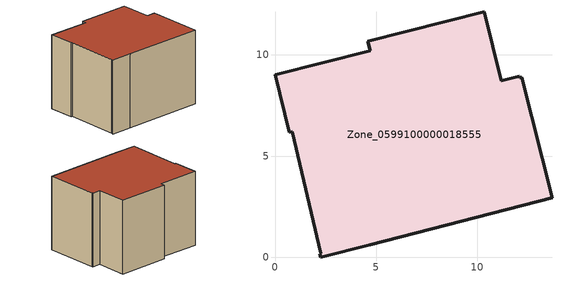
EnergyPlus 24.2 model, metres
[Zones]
Zone_0599100000018555
 floor ground (C_G): 2.27,0 2.22,0.18 2.27,0.19 0.86,6.21 0.72,6.17 0,9.02 4.7,10.2 4.58,10.69 10.34,12.14 11.2,8.73 12.08,8.96 12.1,8.88 12.21,8.9 13.7,2.94 4.7,0.61 z0
 wall outside (C_F): 10.34,12.14 4.58,10.69 4.7,10.2 0,9.02 0.72,6.17 0.86,6.21 2.27,0.19 2.22,0.18 2.27,0 4.7,0.61 13.7,2.94 12.21,8.9 12.1,8.88 12.08,8.96 11.2,8.73 10.34,12.14 z0:8.35
 roof outside (C_R): 13.7,2.94 12.21,8.9 12.1,8.88 12.08,8.96 11.2,8.73 10.34,12.14 4.58,10.69 4.7,10.2 0,9.02 0.72,6.17 0.86,6.21 2.27,0.19 2.22,0.18 2.27,0 4.7,0.61 z8.35
[BUILDING]
Pand.0599100000018555: North Axis=0; Terrain=City; Loads Convergence Tolerance Value=0.04; Temperature Convergence Tolerance Value=0.4; Solar Distribution=FullExterior; Maximum Number of Warmup Days=25; Minimum Number of Warmup Days=1
[Site:Location]
Rotterdam.The.Hague.AP_ZH_NLD Design_Conditions: Latitude=51.96; Longitude=4.45; Time Zone=1; Elevation=-4.5
[SITE:GROUNDTEMPERATURE:BUILDINGSURFACE]
18, 18, 18, 18, 18, 18, 18, 18, 18, 18, 18, 18
[MATERIAL] Thermal Absorptance=0.9; Solar Absorptance=0.7; Visible Absorptance=0.7
Name | Roughness | Thickness | Conductivity | Density | Specific Heat
G.TC.1965-1974 | MediumSmooth | 0.15 | 0.882353 | 540 | 1210
F.TC.1965-1974 | Rough | 0.3 | 0.697674 | 1920 | 840
R.TC.1965-1974 | MediumRough | 0.2 | 0.232558 | 1500 | 1000
[CONSTRUCTION]
C_G: G.TC.1965-1974
C_F: F.TC.1965-1974
C_R: R.TC.1965-1974
[ZONE]
Zone_0599100000018555: Type=1; Multiplier=1; Ceiling Height=Autocalculate; Volume=Autocalculate; Floor Area=autocalculate; Part of Total Floor Area=Yes
[ZONEINFILTRATION:DESIGNFLOWRATE]
Infil_Zone_0599100000018555: Zone or ZoneList or Space or SpaceList=Zone_0599100000018555; Schedule=AlwaysOn; Design Flow Rate Calculation Method=Flow/Area; Flow Rate per Floor Area=0.003; Constant Term Coefficient=1; Temperature Term Coefficient=0; Velocity Term Coefficient=0; Velocity Squared Term Coefficient=0
[HVACTEMPLATE:ZONE:IDEALLOADSAIRSYSTEM]
Zone_0599100000018555: Maximum Heating Supply Air Temperature=50; Minimum Cooling Supply Air Temperature=13; Maximum Heating Supply Air Humidity Ratio=0.0156; Minimum Cooling Supply Air Humidity Ratio=0.0077; Heating Limit=NoLimit; Cooling Limit=NoLimit; Dehumidification Control Type=ConstantSensibleHeatRatio; Cooling Sensible Heat Ratio=0.7; Dehumidification Setpoint=60; Humidification Control Type=None; Humidification Setpoint=30; Outdoor Air Method=None; Outdoor Air Flow Rate per Person=0.00944; Outdoor Air Flow Rate per Zone Floor Area=0; Outdoor Air Flow Rate per Zone=0; Demand Controlled Ventilation Type=None; Outdoor Air Economizer Type=NoEconomizer; Heat Recovery Type=None; Sensible Heat Recovery Effectiveness=0.7; Latent Heat Recovery Effectiveness=0.65
[ZONECONTROL:THERMOSTAT]
ThermostatControl_Zone_0599100000018555: Zone or ZoneList=Zone_0599100000018555; Control Type Schedule=DualSetpointControlType; Control 1=Thermostat_Zone_0599100000018555; Temperature Difference Between Cutout And Setpoint=0
[THERMOSTATSETPOINT:DUALSETPOINT]
Thermostat_Zone_0599100000018555: Heating Setpoint Temperature Schedule=HeatingSetpoint_Zone_0599100000018555; Cooling Setpoint Temperature Schedule=CoolingSetpoint_Zone_0599100000018555
[SCHEDULE:COMPACT]
HeatingSetpoint_Zone_0599100000018555: Through: 12/31, For: AllDays, Until: 24:00, 21
CoolingSetpoint_Zone_0599100000018555: Through: 12/31, For: AllDays, Until: 24:00, 24
DualSetpointControlType: Through: 12/31, For: AllDays, Until: 24:00, 4
AlwaysOn: Through: 12/31, For: AllDays, Until: 24:00, 1
